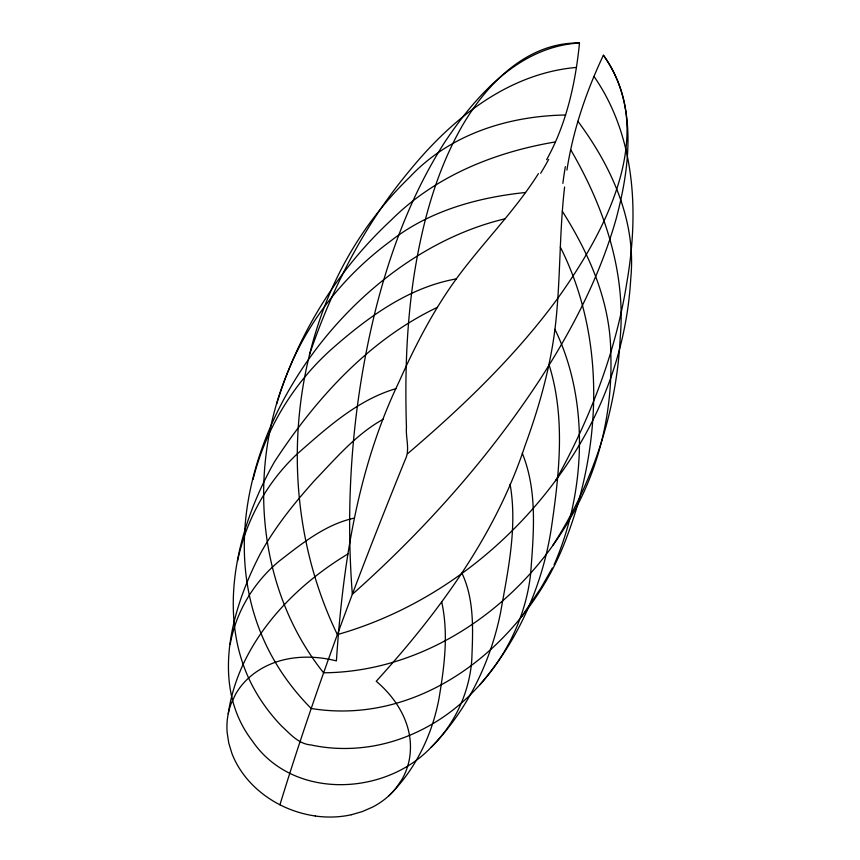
<?xml version="1.0" encoding="UTF-8"?>
<svg xmlns="http://www.w3.org/2000/svg" width="860" height="860" viewBox="0 0 860 860"><rect width="100%" height="100%" fill="white"/><g stroke="black" fill="none" stroke-linecap="round" stroke-linejoin="round"><path stroke-width="1.29" d="M564.611 187.028C559.634 229.383 560.473 272.158 556.517 314.599C552.561 359.652 540.456 403.555 524.955 445.91C495.5 535.285 438.837 612.266 376.239 681.27C396.267 698.169 411.531 722.733 410.403 749.694A92.256 76.658 21.1 0 1 401.932 779.482L396.03 788.115A93.88 78.013 21.1 0 1 372.821 806.97L362.49 811.517L351.385 814.742M315.394 816A94.192 78.271 21.1 0 1 279.93 804.788C310.611 704.77 346.623 606.483 385.291 509.303C391.848 492.78 398.47 476.289 405.157 459.82C410.295 449.758 405.554 438.041 406.447 427.205C406.156 418.089 405.974 408.973 405.909 399.846C405.587 357.126 407.887 314.298 414.584 272.072C422.83 221.353 436.547 170.721 462.228 125.861C486.717 83.871 526.89 42.291 579.049 43L579.489 43C575.501 83.377 566.45 123.937 546.637 159.691M538.424 173.623C517.118 207.41 489.222 236.253 464.776 267.675C437.589 302.269 417.014 341.485 399.169 381.56C357.233 468.582 342.774 565.407 336.41 660.899C309.965 654.234 280.371 655.771 257.194 671.316A92.256 76.658 21.1 0 0 235.5 694.342L231.103 703.738A93.88 78.013 21.1 0 0 227.137 732.441L228.771 743.115L231.996 753.672A93.923 78.045 21.1 0 0 250.593 782.847A94.192 78.271 21.1 0 0 279.93 804.788M566.933 170.076C573.029 130.172 586.23 91.654 603.387 55.223L603.677 55.599C658.9 133.192 605.107 232.286 557.216 299.065C514.57 357.05 462.228 407.038 407.661 453.661M383.162 419.282C356.416 434.074 336.26 457.864 315.362 479.654C294.765 502.53 275.221 526.675 260.322 553.732C231.136 609.998 209.894 685.775 252.496 741.169C292.723 799.983 384.613 796.295 431.118 747.318C454.789 724.27 469.463 692.612 471.796 659.652C472.882 630.799 474.645 599.85 461.917 573.158M228.244 713.725C238.274 644.774 290.175 588.649 347.967 553.937M437.342 307.375C368.736 339.947 315.287 399.233 274.361 461.992C234.834 531.931 213.258 624.801 259 697.213C265.568 707.63 273.168 717.337 281.725 726.184C290.379 734.085 298.527 744.018 311.051 744.964C330.476 749.167 350.622 749.511 370.252 746.491C411.231 740.073 448.898 718.337 476.881 687.989C506.357 656.739 526.051 616.276 530.663 573.426C533.608 533.587 537.715 491.017 522.267 453.209M230.147 644.505C235.887 611.965 253.807 582.166 279.199 561.129C301.892 543.531 325.65 524.267 354.32 518.107M565.568 115.004C508.12 115.928 449.554 134.386 409.543 177.332C368.177 217.268 337.098 267.46 318.995 321.984C285.058 423.335 290.723 538.145 337.367 634.605C435.568 606.676 520.601 538.812 574.598 452.736C607.45 400.513 627.295 340.087 630.767 278.425C636.454 220.988 611.438 166.378 577.909 121.314M237.553 561.064C245.981 520.386 266.761 482.395 297.151 453.972C326.725 428.097 357.534 399.803 396.041 388.634M505.035 218.805C309.471 265.052 148.619 544.187 311.169 708.489C425.388 727.055 529.47 639.335 566.976 536.575C601.871 444.405 605.537 336.572 560.333 247.1M525.578 192.479C477.708 197.467 429.441 210.764 390.945 240.811C346.161 273.695 309.75 318.286 288.691 369.864C247.11 467.55 256.344 588.638 323.575 672.799C427.581 671.95 522.697 604.032 572.201 514.893C600.087 466.066 612.75 409.328 610.783 353.277C610.503 302.01 589.337 253.872 562.332 211.27M253.044 479.45C265.89 427.882 294.819 380.722 335.131 346.064C370.101 315.62 409.715 287.165 456.337 278.887M276.683 403.877C297.979 333.992 337.593 269.782 391.225 220.085C435.257 176.031 494.822 152.08 555.442 141.922M309.482 354.653C331.906 288.304 364.35 224.697 409.446 170.817C451.511 119.196 507.658 73.519 576.404 67.413M554.076 564.773C585.606 492.877 589.853 400.738 554.904 329.305M552.324 568.03L540.875 588.122L521.504 616.792M555.667 480.589C590.003 418.938 615.921 351.976 626.908 282.069C639.001 212.409 635.518 136.331 593.991 76.411M552.926 545.197C593.002 483.288 616.641 410.929 620.243 337.238C626.048 270.997 603.655 206.26 570.685 149.726M479.687 684.936C518.129 640.721 542.725 585.391 551.432 527.556C559.312 473.774 565.643 417.283 548.97 364.479M431.129 747.329C467.195 710.328 490.737 662.329 500.713 611.815C508.066 569.965 517.559 526.642 510.087 484.212M388.763 795.844C415.358 769.904 432.128 735.096 438.944 698.804C444.298 666.962 448.748 633.788 441.675 601.871M579.489 43C519.085 46.408 475.354 96.008 444.168 143.061C412.392 193.07 391.171 249.12 376.465 306.321C352.793 400.158 344.914 497.865 352.342 594.324C423.658 530.889 487.867 459.089 540.198 379.142C572.362 329.401 599.968 276.071 616.136 218.87C630.369 165.55 637.604 102.781 603.387 55.223M562.87 183.374A1038.654 237.94 70.5 0 1 565.342 166.636M548.648 159.369A1038.654 332.261 -14.6 0 1 540.65 173.29M351.256 814.764A93.88 78.013 21.1 0 1 315.287 816.022"/></g></svg>
